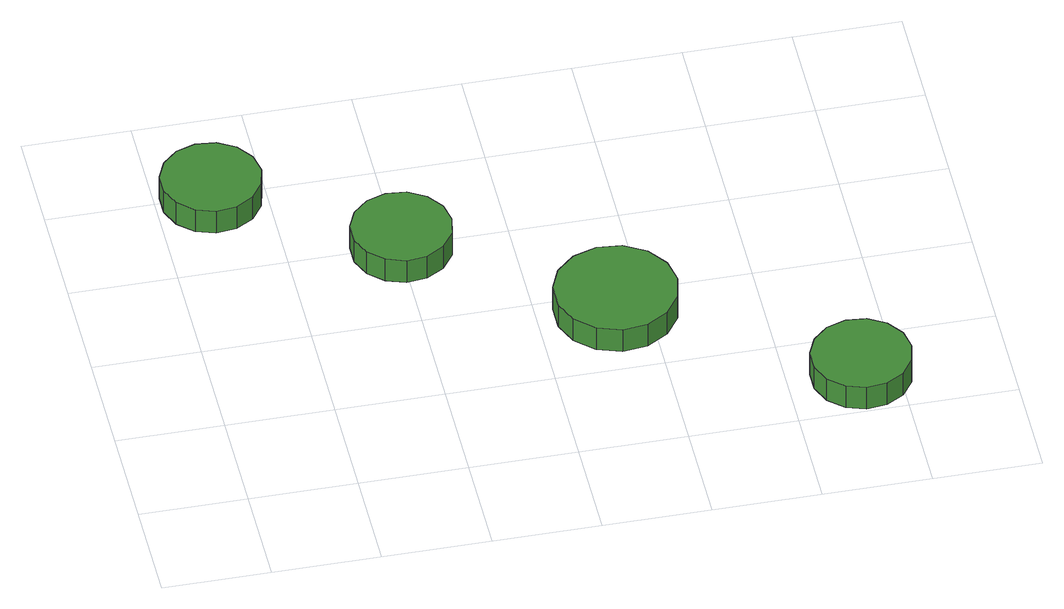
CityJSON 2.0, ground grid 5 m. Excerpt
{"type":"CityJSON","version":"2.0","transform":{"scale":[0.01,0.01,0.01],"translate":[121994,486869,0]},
"CityObjects":{
"tree1":{"type":"SolitaryVegetationObject","attributes":{"function":"something"},"geometry":[{"type":"MultiSurface","lod":"1","boundaries":[[[0,1,2,3,4,5,6,7,8,9,10,11,12,13,14]],[[15,16,17,18,19,20,21,22,23,24,25,26,27,28,29]],[[0,29,28,1]],[[1,28,27,2]],[[2,27,26,3]],[[3,26,25,4]],[[4,25,24,5]],[[5,24,23,6]],[[6,23,22,7]],[[7,22,21,8]],[[8,21,20,9]],[[9,20,19,10]],[[10,19,18,11]],[[11,18,17,12]],[[12,17,16,13]],[[13,16,15,14]],[[14,15,29,0]]]}]},
"tree2":{"type":"SolitaryVegetationObject","attributes":{"function":"something"},"geometry":[{"type":"MultiSurface","lod":"1","boundaries":[[[30,31,32,33,34,35,36,37,38,39,40,41,42,43,44]],[[45,46,47,48,49,50,51,52,53,54,55,56,57,58,59]],[[30,59,58,31]],[[31,58,57,32]],[[32,57,56,33]],[[33,56,55,34]],[[34,55,54,35]],[[35,54,53,36]],[[36,53,52,37]],[[37,52,51,38]],[[38,51,50,39]],[[39,50,49,40]],[[40,49,48,41]],[[41,48,47,42]],[[42,47,46,43]],[[43,46,45,44]],[[44,45,59,30]]]}]},
"tree3":{"type":"SolitaryVegetationObject","attributes":{"function":"something"},"geometry":[{"type":"MultiSurface","lod":"1","boundaries":[[[60,61,62,63,64,65,66,67,68,69,70,71,72,73,74]],[[75,76,77,78,79,80,81,82,83,84,85,86,87,88,89]],[[60,89,88,61]],[[61,88,87,62]],[[62,87,86,63]],[[63,86,85,64]],[[64,85,84,65]],[[65,84,83,66]],[[66,83,82,67]],[[67,82,81,68]],[[68,81,80,69]],[[69,80,79,70]],[[70,79,78,71]],[[71,78,77,72]],[[72,77,76,73]],[[73,76,75,74]],[[74,75,89,60]]]}]},
"tree4":{"type":"SolitaryVegetationObject","attributes":{"function":"something"},"geometry":[{"type":"MultiSurface","lod":"1","boundaries":[[[90,91,92,93,94,95,96,97,98,99,100,101,102,103,104]],[[105,106,107,108,109,110,111,112,113,114,115,116,117,118,119]],[[90,119,118,91]],[[91,118,117,92]],[[92,117,116,93]],[[93,116,115,94]],[[94,115,114,95]],[[95,114,113,96]],[[96,113,112,97]],[[97,112,111,98]],[[98,111,110,99]],[[99,110,109,100]],[[100,109,108,101]],[[101,108,107,102]],[[102,107,106,103]],[[103,106,105,104]],[[104,105,119,90]]]}]}
},
"vertices":[
[481,1983,221],[461,2077,221],[405,2154,221],[322,2201,221],[227,2211,221],[137,2182,221],[66,2118,221],[27,2031,221],[27,1936,221],[66,1848,221],[137,1784,221],[227,1755,221],[322,1765,221],[405,1813,221],[461,1890,221],[461,1890,92],[405,1813,92],[322,1765,92],[227,1755,92],[137,1784,92],[66,1848,92],[27,1936,92],[27,2031,92],[66,2118,92],[137,2182,92],[227,2211,92],[322,2201,92],[405,2154,92],[461,2077,92],[481,1983,92],
[1240,1489,219],[1221,1582,219],[1164,1659,219],[1082,1707,219],[987,1717,219],[896,1687,219],[825,1623,219],[786,1536,219],[786,1441,219],[825,1354,219],[896,1290,219],[987,1260,219],[1082,1270,219],[1164,1318,219],[1221,1395,219],[1221,1395,90],[1164,1318,90],[1082,1270,90],[987,1260,90],[896,1290,90],[825,1354,90],[786,1441,90],[786,1536,90],[825,1623,90],[896,1687,90],[987,1717,90],[1082,1707,90],[1164,1659,90],[1221,1582,90],[1240,1489,90],
[2140,893,218],[2115,1008,218],[2047,1102,218],[1945,1161,218],[1829,1173,218],[1717,1137,218],[1630,1059,218],[1583,952,218],[1583,835,218],[1630,728,218],[1717,649,218],[1829,613,218],[1945,625,218],[2047,684,218],[2115,779,218],[2115,779,89],[2047,684,89],[1945,625,89],[1829,613,89],[1717,649,89],[1630,728,89],[1583,835,89],[1583,952,89],[1630,1059,89],[1717,1137,89],[1829,1173,89],[1945,1161,89],[2047,1102,89],[2115,1008,89],[2140,893,89],
[3064,241,218],[3044,335,218],[2988,412,218],[2906,460,218],[2811,470,218],[2720,440,218],[2649,376,218],[2610,289,218],[2610,194,218],[2649,106,218],[2720,43,218],[2811,13,218],[2906,23,218],[2988,71,218],[3044,148,218],[3044,148,89],[2988,71,89],[2906,23,89],[2811,13,89],[2720,43,89],[2649,106,89],[2610,194,89],[2610,289,89],[2649,376,89],[2720,440,89],[2811,470,89],[2906,460,89],[2988,412,89],[3044,335,89],[3064,241,89]
]}
